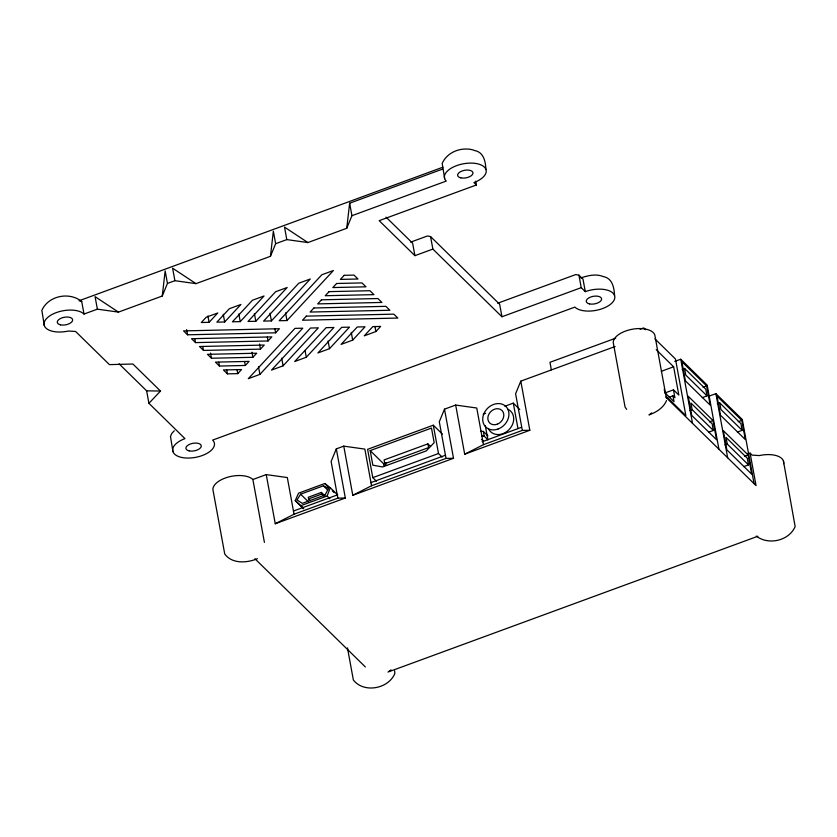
<?xml version="1.0" encoding="UTF-8"?>
<svg xmlns="http://www.w3.org/2000/svg" width="837" height="837" viewBox="0 0 837 837"><rect width="100%" height="100%" fill="white"/><g stroke="black" fill="none" stroke-linecap="round" stroke-linejoin="round"><path stroke-width="1.26" d="M162.252 296.026L165.161 270.926L167.452 283.419L162.252 296.026L118.456 312.107L97.374 309.156L84.014 314.053A21.176 10.462 -10.4 0 0 58.015 312.013A21.176 10.462 -10.4 0 0 44.696 326.472A21.176 10.462 -10.4 0 0 68.372 331.033L75.602 331.473L109.427 364.618L132.905 364.022L160.495 391.057L148.923 403.319L184.956 438.63A21.176 10.462 -10.4 0 0 174.535 454.083A21.176 10.462 -10.4 0 0 202.23 455.548A21.176 10.462 -10.4 0 0 212.64 440.095L574.873 307.106A21.176 10.462 -10.4 0 0 602.567 308.571A21.176 10.462 -10.4 0 0 612.977 293.117A21.176 10.462 -10.4 0 0 585.293 291.653L581.223 287.656L578.932 275.164L575.772 274.557L497.712 303.214M270.445 256.31L273.354 231.211L275.645 243.703L270.445 256.31L195.984 283.649L174.902 280.688L167.452 283.419M275.645 243.703L286.809 239.602L307.89 242.563L346.738 228.292L349.646 203.203L442.731 169.032M295.241 500.599L300.849 505.663L327.131 496.006L330.28 487.741L324.829 483.514L298.558 493.171L295.241 500.599L303.58 508.77M346.738 228.292L351.938 215.695L349.646 203.203M343.766 446.142L352.785 495.284L371.565 485.742L364.848 449.103L343.766 446.142L336.317 448.873L331.117 461.48L337.845 498.13L294.038 514.211L275.258 523.742L266.239 474.6L252.879 479.507A21.176 10.462 -10.4 0 0 227.748 477.205A21.176 10.462 -10.4 0 0 213.184 491.068L224.724 553.948C231.985 564.128 247.051 563.06 257.398 558.697M455.673 405.056L464.692 454.198L483.483 444.656L476.755 408.017L455.673 405.056L444.499 409.157L439.299 421.764L446.027 458.404L371.565 485.742M615.111 346.518L520.802 381.149L515.602 393.746L522.33 430.396L483.483 444.656M666.524 400.578C663.49 407.86 656.166 412.4 648.978 414.932L651.657 412.903M300.609 494.186L296.999 499.961L302.293 503.351L325.07 494.991L328.533 488.379L323.385 485.826L300.609 494.186L308.351 501.771M174.295 430.762L171.721 433.556L170.476 436.422L172.956 451.656M209.104 322.329L217.787 312.965L206.226 317.213L201.309 322.507L209.104 322.329L207.921 315.926M224.672 321.973L240.91 304.48L229.348 308.717L216.888 322.151L224.672 321.973L223.259 314.283M240.25 321.628L264.042 295.984L252.471 300.232L232.456 321.795L240.25 321.628L238.838 313.938M255.819 321.272L287.164 287.499L275.603 291.736L248.034 321.45L255.819 321.272L254.406 313.582M271.397 320.916L310.286 279.003L298.725 283.251L263.603 321.094L271.397 320.916L269.985 313.226M237.739 373.626L241.527 369.546L223.437 369.954L227.423 373.857L237.739 373.626L237.028 369.787M245.314 365.466L249.091 361.385L215.465 362.139L219.451 366.051L245.314 365.466L244.603 361.615M252.879 357.305L256.666 353.214L207.492 354.333L211.479 358.236L252.879 357.305L251.947 352.178M260.453 349.134L264.241 345.053L199.52 346.518L203.506 350.421L260.453 349.134L259.512 344.017M268.028 340.973L271.816 336.892L191.547 338.703L195.534 342.615L268.028 340.973L267.327 337.133M275.603 332.812L279.391 328.732L183.575 330.897L187.561 334.8L275.603 332.812L274.902 328.972M286.976 320.561L333.408 270.518L321.847 274.756L279.192 320.738L286.976 320.561L285.563 312.871M259.899 374.39L302.753 328.198L294.969 328.376L248.296 378.669L259.899 374.39L258.487 366.7M283.094 365.821L318.332 327.853L310.537 328.031L271.502 370.1L283.094 365.821L281.682 358.131M306.29 357.253L333.9 327.497L326.116 327.675L294.697 361.532L306.29 357.253L305.118 350.849M329.496 348.684L349.479 327.152L341.684 327.319L317.893 352.963L329.496 348.684L328.083 340.994M352.691 340.115L365.047 326.796L357.263 326.974L341.088 344.405L352.691 340.115L351.278 332.425M375.886 331.546L380.626 326.44L372.831 326.618L364.283 335.836L375.886 331.546L374.945 326.42M388.996 671.326L391.025 669.872M442.888 167.201L79.096 300.755L81.723 301.561L84.014 314.053M351.938 215.695L446.247 181.074A21.176 10.462 -10.4 0 1 456.667 165.611A21.176 10.462 -10.4 0 1 484.351 167.076A21.176 10.462 -10.4 0 1 473.93 182.539L476.41 184.967L379.182 220.665L414.911 255.672L432.865 249.081L501.949 316.763L581.223 287.656M410.653 242.134L427.414 235.982L430.574 236.589L499.658 304.27L501.949 316.763M615.708 338.169L549.972 362.306L551.353 369.849M640.054 329.234L643.705 327.895L645.578 329.726M442.438 434.141L433.304 425.196L367.61 449.323L372.8 477.634L376.451 481.212M370.174 450.599L431.494 428.084L434.173 442.658L426.326 450.871L382.53 466.952L372.852 465.173L370.174 450.599L383.576 463.729L384.026 466.157M483.211 414.179L485.617 413.29M504.878 406.227L513.301 403.131L519.756 409.45M430.605 446.519L427.895 443.872L384.089 459.942L384.779 463.698L386.589 465.466M383.576 463.729L386.024 462.83M384.779 463.698L428.586 447.617L427.895 443.872M674.716 361.448L680.753 359.23L707.16 385.093L718.931 449.218M324.944 495.881L321.408 492.428L308.267 497.251L308.581 498.915L310.339 500.652M308.581 498.915L321.711 494.092L323.48 495.818M661.376 371.283L673.639 366.784L678.828 395.095L673.471 389.843L664.892 392.992M372.8 477.634L438.504 453.518L442.156 457.096M293.505 511.03L337.593 494.834M370.665 482.698L445.368 455.276M482.112 441.779L521.305 427.393M682.176 369.295L684.561 368.416L705.8 389.226L707.024 395.891L702.264 397.638M275.258 523.742L345.336 498.015L336.317 448.873M352.785 495.284L453.518 458.299L444.499 409.157M464.692 454.198L529.821 430.281L520.802 381.149M669.265 397.167L672.938 395.807L674.925 397.753L673.471 389.843M703.101 387.29L706.669 385.983L710.184 405.139L685.377 380.825L681.862 361.668L706.669 385.983M708.646 396.309L715.897 393.652L742.293 419.515L754.064 483.65M689.74 410.517L692.126 409.638L713.365 430.459L708.604 432.206M717.319 403.716L719.694 402.848L740.933 423.658L742.157 430.312L737.397 432.07M709.441 421.858L713.009 420.54L716.524 439.697L691.718 415.393L688.202 396.236L713.009 420.54M738.234 421.722L741.802 420.404L745.317 439.561L720.511 415.246L716.995 396.1L741.802 420.404M724.884 444.939L727.259 444.07L748.498 464.88L743.737 466.627M747.755 453.968L750.088 453.11L752.149 455.14L759.379 455.579A21.176 10.462 -10.4 0 1 783.61 463.729M744.574 456.28L748.152 454.972L751.668 474.129L726.851 449.814L723.335 430.657L748.152 454.972M387.981 672.048L757.903 536.245M580.836 277.947C587.951 275.54 596.038 273.553 603.289 276.576C612.538 278.334 614.076 287.541 614.567 295.545M522.33 430.396L529.821 430.281M446.027 458.404L453.518 458.299M337.845 498.13L345.336 498.015M119.074 363.823L146.632 390.827L160.495 391.057M480.794 431.285L483.336 431.411L487.971 435.951M481.662 436.025L484.204 436.161L487.919 439.791M266.239 474.6L287.321 477.561L294.038 514.211M307.89 242.563L284.517 227.109L286.809 239.602M195.984 283.649L172.61 268.196L174.902 280.688M118.456 312.107L95.083 296.664L97.374 309.156M756.24 536.088C768.481 545.473 788.935 540.89 795.15 526.609L783.432 460.988M81.723 301.561C69.502 291.433 48.253 295.681 41.85 310.391L44.319 325.624M654.911 338.87L675.469 359.01L685.859 415.644L666.242 396.424M707.024 395.891L685.785 375.081L684.561 368.416M742.157 430.312L720.919 409.502L719.694 402.848M656.229 349.72L673.639 366.784M578.932 275.164L583.002 279.15L585.293 291.653M664.881 392.699L674.015 401.645L672.938 395.807M666.074 397.439L756.052 485.596L750.088 453.11M386.045 217.149L412.62 243.18L414.911 255.672M481.453 439.362L483.263 441.141M330.28 487.741L337.698 495.002M324.829 483.514L328.543 487.144M332.247 490.775L334.099 492.595M323.385 485.826L327.685 490.043M327.131 496.006L329.904 498.737M300.849 505.663L303.622 508.383M254.929 558.75L365.361 666.953M626.651 409.398L625.061 406.97L613.521 344.091A21.176 10.462 -10.4 0 1 630.753 329.548A21.176 10.462 -10.4 0 1 654.796 334.957L666.336 397.837M748.498 464.88L747.284 458.216L726.035 437.406L727.259 444.07M715.897 393.652L727.667 457.776M713.365 430.459L712.141 423.794L690.902 402.984L692.126 409.638M680.753 359.23L692.523 423.355M664.233 389.195L664.662 391.528M485.941 169.513C485.439 161.499 483.912 152.303 474.663 150.545C471.241 149.08 467.485 148.871 463.813 149.101C454.784 149.697 445.818 154.991 442.187 163.414L444.656 178.647M475.73 181.221L476.41 184.967M513.301 403.131L517.977 428.617M485.314 425.646L487.887 439.666M483.336 431.411L484.204 436.161M430.574 236.589L432.865 249.081M433.304 425.196L438.504 453.518M321.408 492.428L321.711 494.092M347.47 647.901L353.36 679.989C363.729 693.486 388.378 688.987 394.813 673.586L394.635 670.856M252.879 479.507L264.419 542.386M226.712 370.017L227.423 373.857M218.739 362.201L219.451 366.051M210.537 353.109L211.479 358.236M202.795 346.581L203.506 350.421M194.822 338.765L195.534 342.615M186.62 329.673L187.561 334.8M146.632 390.827L148.923 403.319M508.143 409.356A14.365 11.791 -45.6 0 1 509.011 429.663A14.365 11.791 -45.6 0 1 488.703 429.161M306.332 316.135L302.544 320.215L397.837 318.06L393.85 314.157L306.332 316.135M313.906 307.974L310.119 312.055L389.864 310.255L385.878 306.342L313.906 307.974M321.481 299.813L317.694 303.894L381.892 302.439L377.905 298.537L321.481 299.813M329.056 291.642L325.269 295.733L373.919 294.634L369.933 290.721L329.056 291.642M336.62 283.481L332.833 287.562L365.947 286.819L361.961 282.916L336.62 283.481M344.195 275.321L340.408 279.401L357.974 279.003L353.988 275.101L344.195 275.321M60.484 324.84A7.795 3.85 -10.4 0 0 72.62 320.383A7.795 3.85 -10.4 0 0 61.781 317.945A7.795 3.85 -10.4 0 0 60.484 324.84M189.11 450.871A7.795 3.85 -10.4 0 0 201.246 446.414A7.795 3.85 -10.4 0 0 190.417 443.976A7.795 3.85 -10.4 0 0 189.11 450.871M460.821 177.862A7.795 3.85 -10.4 0 0 472.957 173.405A7.795 3.85 -10.4 0 0 462.118 170.968A7.795 3.85 -10.4 0 0 460.821 177.862M589.447 303.894A7.795 3.85 -10.4 0 0 601.583 299.437A7.795 3.85 -10.4 0 0 590.755 296.999A7.795 3.85 -10.4 0 0 589.447 303.894M498.088 429.015A14.365 11.791 -45.6 0 0 505.893 406.479A14.365 11.791 -45.6 0 0 483.514 414.692A14.365 11.791 -45.6 0 0 498.088 429.015M497.209 424.223A8.768 7.198 -45.6 0 0 501.97 410.475A8.768 7.198 -45.6 0 0 488.316 415.487A8.768 7.198 -45.6 0 0 497.209 424.223"/></g></svg>
